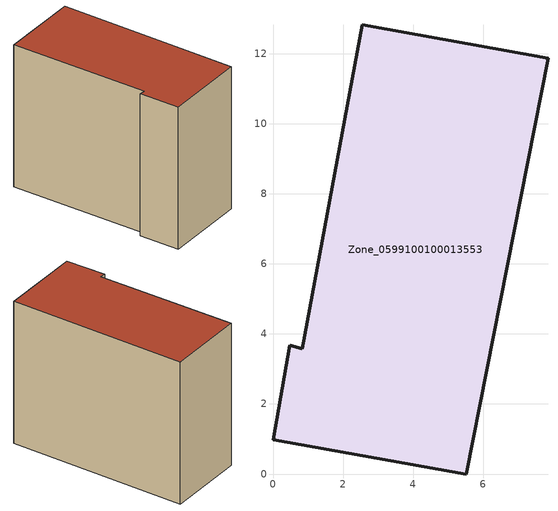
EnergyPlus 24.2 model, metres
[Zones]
Zone_0599100100013553
 floor ground (C_G): 0.83,3.57 2.54,12.82 7.85,11.88 5.52,0 0,0.98 0.48,3.68 z0
 wall outside (C_F): 0,0.98 5.52,0 7.85,11.88 2.54,12.82 0.83,3.57 0.48,3.68 0,0.98 z0:9.84
 roof outside (C_R): 2.54,12.82 0.83,3.57 0.48,3.68 0,0.98 5.52,0 7.85,11.88 z9.84
[BUILDING]
Pand.0599100100013553: North Axis=0; Terrain=City; Loads Convergence Tolerance Value=0.04; Temperature Convergence Tolerance Value=0.4; Solar Distribution=FullExterior; Maximum Number of Warmup Days=25; Minimum Number of Warmup Days=1
[Site:Location]
Rotterdam.The.Hague.AP_ZH_NLD Design_Conditions: Latitude=51.96; Longitude=4.45; Time Zone=1; Elevation=-4.5
[SITE:GROUNDTEMPERATURE:BUILDINGSURFACE]
18, 18, 18, 18, 18, 18, 18, 18, 18, 18, 18, 18
[MATERIAL] Thermal Absorptance=0.9; Solar Absorptance=0.7; Visible Absorptance=0.7
Name | Roughness | Thickness | Conductivity | Density | Specific Heat
G.TI.2015-2018 | MediumSmooth | 0.15 | 0.0428571 | 540 | 1210
F.TI.2015-2018 | Rough | 0.3 | 0.0666667 | 1920 | 840
R.TI.2015-2018 | MediumRough | 0.2 | 0.0333333 | 1500 | 1000
[CONSTRUCTION]
C_G: G.TI.2015-2018
C_F: F.TI.2015-2018
C_R: R.TI.2015-2018
[ZONE]
Zone_0599100100013553: Type=1; Multiplier=1; Ceiling Height=Autocalculate; Volume=Autocalculate; Floor Area=autocalculate; Part of Total Floor Area=Yes
[ZONEINFILTRATION:DESIGNFLOWRATE]
Infil_Zone_0599100100013553: Zone or ZoneList or Space or SpaceList=Zone_0599100100013553; Schedule=AlwaysOn; Design Flow Rate Calculation Method=Flow/Area; Flow Rate per Floor Area=0.0015; Constant Term Coefficient=1; Temperature Term Coefficient=0; Velocity Term Coefficient=0; Velocity Squared Term Coefficient=0
[HVACTEMPLATE:ZONE:IDEALLOADSAIRSYSTEM]
Zone_0599100100013553: Maximum Heating Supply Air Temperature=50; Minimum Cooling Supply Air Temperature=13; Maximum Heating Supply Air Humidity Ratio=0.0156; Minimum Cooling Supply Air Humidity Ratio=0.0077; Heating Limit=NoLimit; Cooling Limit=NoLimit; Dehumidification Control Type=ConstantSensibleHeatRatio; Cooling Sensible Heat Ratio=0.7; Dehumidification Setpoint=60; Humidification Control Type=None; Humidification Setpoint=30; Outdoor Air Method=None; Outdoor Air Flow Rate per Person=0.00944; Outdoor Air Flow Rate per Zone Floor Area=0; Outdoor Air Flow Rate per Zone=0; Demand Controlled Ventilation Type=None; Outdoor Air Economizer Type=NoEconomizer; Heat Recovery Type=None; Sensible Heat Recovery Effectiveness=0.7; Latent Heat Recovery Effectiveness=0.65
[ZONECONTROL:THERMOSTAT]
ThermostatControl_Zone_0599100100013553: Zone or ZoneList=Zone_0599100100013553; Control Type Schedule=DualSetpointControlType; Control 1=Thermostat_Zone_0599100100013553; Temperature Difference Between Cutout And Setpoint=0
[THERMOSTATSETPOINT:DUALSETPOINT]
Thermostat_Zone_0599100100013553: Heating Setpoint Temperature Schedule=HeatingSetpoint_Zone_0599100100013553; Cooling Setpoint Temperature Schedule=CoolingSetpoint_Zone_0599100100013553
[SCHEDULE:COMPACT]
HeatingSetpoint_Zone_0599100100013553: Through: 12/31, For: AllDays, Until: 24:00, 21
CoolingSetpoint_Zone_0599100100013553: Through: 12/31, For: AllDays, Until: 24:00, 24
DualSetpointControlType: Through: 12/31, For: AllDays, Until: 24:00, 4
AlwaysOn: Through: 12/31, For: AllDays, Until: 24:00, 1
